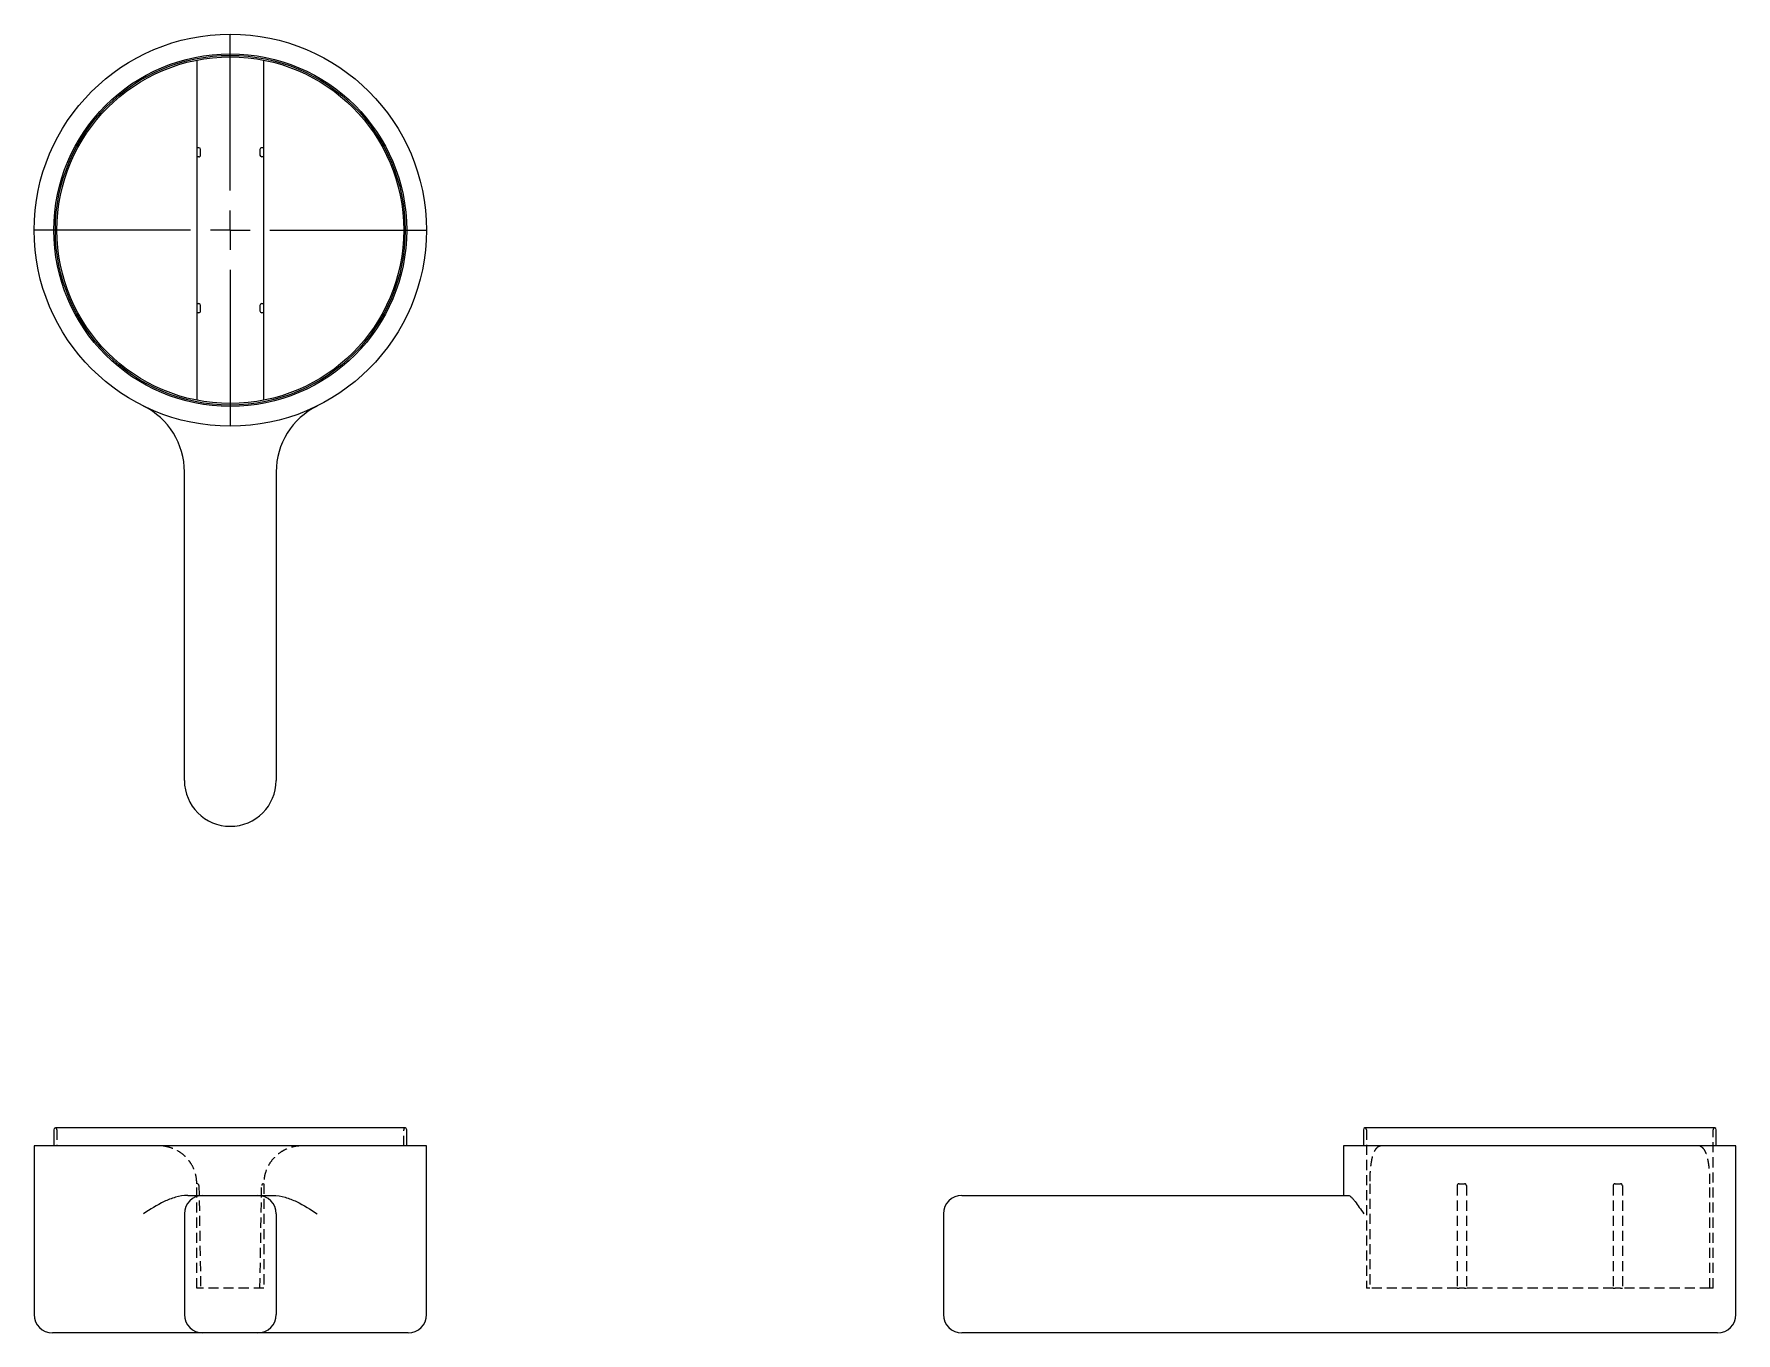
# Model space of a CAD drawing. Header units: millimetres. Extents: x 58 to 273, y 44 to 208.
import ezdxf

# ---------------------------------------------------------------- set-up
doc = ezdxf.new("R2010")
doc.units = ezdxf.units.MM
doc.linetypes.add('HIDDEN', pattern=[1.905, 1.27, -0.635])
doc.layers.add('10', color=7, linetype='Continuous')

# ---------------------------------------------------------------- blocks, each defined once
blk = doc.blocks.new('SW_CENTERMARKSYMBOL_0')
at = {"layer": '10', "color": 0}
for p, q in [((0, 5), (0, 24.76)), ((0, 0), (0, 2.5)), ((-5, 0), (-24.76, 0)), ((0, 0), (-2.5, 0)), ((0, 0), (0, -2.5)), ((0, 0), (2.5, 0)), ((5, 0), (24.76, 0)), ((0, -5), (0, -24.76))]:
    blk.add_line(p, q, dxfattribs=at)

msp = doc.modelspace()

# ---------------------------------------------------------------- linework, layer by layer
at = {"color": 7, "linetype": 'Continuous', "lineweight": 25}
for p, q in [((78.77, 204.71), (78.77, 193.43)), ((87.23, 193.43), (87.23, 204.71)), ((78.77, 193.67), (78.8, 193.67)), ((78.77, 193.43), (78.77, 192.74)), ((78.8, 193.67), (79.03, 193.67)), ((79.26, 192.74), (79.26, 193.43)), ((86.74, 193.43), (86.74, 192.74)), ((86.97, 193.67), (87.2, 193.67)), ((87.2, 193.67), (87.23, 193.67)), ((87.23, 192.74), (87.23, 193.43)), ((78.77, 192.74), (78.77, 173.75)), ((78.8, 192.51), (78.77, 192.51)), ((79.03, 192.51), (78.8, 192.51)), ((87.2, 192.51), (86.97, 192.51)), ((87.23, 192.51), (87.2, 192.51)), ((87.23, 173.75), (87.23, 192.74)), ((78.77, 173.99), (78.8, 173.99)), ((78.8, 173.99), (79.03, 173.99)), ((86.97, 173.99), (87.2, 173.99)), ((87.2, 173.99), (87.23, 173.99)), ((78.77, 173.75), (78.77, 173.06)), ((78.77, 173.06), (78.77, 161.78)), ((78.8, 172.83), (78.77, 172.83)), ((79.03, 172.83), (78.8, 172.83)), ((79.26, 173.06), (79.26, 173.75)), ((86.74, 173.75), (86.74, 173.06)), ((87.2, 172.83), (86.97, 172.83)), ((87.23, 172.83), (87.2, 172.83)), ((87.23, 173.06), (87.23, 173.75)), ((87.23, 161.78), (87.23, 173.06)), ((77.21, 113.79), (77.21, 152.74)), ((88.79, 152.74), (88.79, 113.79)), ((60.74, 69.69), (60.74, 67.66)), ((60.93, 69.96), (83, 69.96)), ((83, 69.96), (105.07, 69.96)), ((105.26, 67.66), (105.26, 69.69)), ((225.98, 69.69), (225.98, 67.66)), ((226.17, 69.96), (270.32, 69.96)), ((270.51, 67.66), (270.51, 69.69)), ((58.25, 67.66), (58.25, 46.36)), ((83, 67.66), (58.25, 67.66)), ((107.75, 67.66), (83, 67.66)), ((107.75, 46.36), (107.75, 67.66)), ((223.49, 67.66), (223.49, 61.41)), ((273, 67.66), (223.49, 67.66)), ((273, 46.36), (273, 67.66)), ((77.64, 61.41), (79.53, 61.41)), ((79.53, 61.41), (86.47, 61.41)), ((86.47, 61.41), (88.36, 61.41)), ((175.32, 61.41), (178.79, 61.41)), ((178.79, 61.41), (217.74, 61.41)), ((217.74, 61.41), (224.08, 61.41)), ((77.21, 59.09), (77.21, 46.36)), ((88.79, 59.09), (88.79, 46.36)), ((173, 59.09), (173, 46.36)), ((73.07, 44.04), (60.56, 44.04)), ((79.53, 44.04), (73.07, 44.04)), ((86.47, 44.04), (79.53, 44.04)), ((92.93, 44.04), (86.47, 44.04)), ((105.44, 44.04), (92.93, 44.04)), ((178.79, 44.04), (175.32, 44.04)), ((217.74, 44.04), (178.79, 44.04)), ((228.12, 44.04), (217.74, 44.04)), ((270.68, 44.04), (228.12, 44.04))]:
    msp.add_line(p, q, dxfattribs=at)
at = {"color": 7, "linetype": 'HIDDEN', "lineweight": 18}
for p, q in [((61.12, 69.69), (61.12, 67.66)), ((104.88, 67.66), (104.88, 69.69)), ((226.37, 69.69), (226.37, 49.71)), ((270.13, 49.71), (270.13, 69.69)), ((78.77, 49.71), (78.77, 62.88)), ((79.04, 62.65), (79.26, 49.71)), ((86.74, 49.71), (86.96, 62.65)), ((87.23, 62.88), (87.23, 49.71)), ((226.78, 62.88), (226.78, 49.71)), ((237.83, 62.65), (237.83, 49.71)), ((238.06, 62.88), (238.75, 62.88)), ((238.99, 62.65), (238.99, 49.71)), ((257.51, 62.65), (257.51, 49.71)), ((257.74, 62.88), (258.43, 62.88)), ((258.67, 62.65), (258.67, 49.71)), ((269.71, 49.71), (269.71, 62.88)), ((87.23, 49.71), (78.77, 49.71)), ((226.78, 49.71), (226.37, 49.71)), ((237.83, 49.71), (226.78, 49.71)), ((237.83, 49.71), (238.06, 49.71)), ((238.75, 49.71), (238.06, 49.71)), ((238.75, 49.71), (238.99, 49.71)), ((257.51, 49.71), (238.99, 49.71)), ((257.51, 49.71), (257.74, 49.71)), ((258.43, 49.71), (257.74, 49.71)), ((258.43, 49.71), (258.67, 49.71)), ((269.71, 49.71), (258.67, 49.71)), ((270.13, 49.71), (269.71, 49.71))]:
    msp.add_line(p, q, dxfattribs=at)
at = {"color": 7, "linetype": 'Continuous', "lineweight": 25}
for radius in [24.75, 22.26, 22.07, 21.88]:
    msp.add_circle((83, 183.25), radius, dxfattribs=at)
for centre, radius, start, end in [((67.95, 152.74), 9.26, 0, 63.7407), ((98.05, 152.74), 9.26, 116.2593, 180), ((83, 113.79), 5.79, 180, 0), ((61.01, 69.69), 0.278, 107.8459, 180), ((104.99, 69.69), 0.278, 0, 72.1541), ((226.26, 69.69), 0.278, 107.8459, 180), ((270.23, 69.69), 0.278, 0, 72.1541), ((79.53, 59.09), 2.32, 90, 180), ((86.47, 59.09), 2.32, 0, 90), ((175.32, 59.09), 2.32, 90, 180), ((60.56, 46.36), 2.32, 180, 270), ((79.53, 46.36), 2.32, 180, 270), ((86.47, 46.36), 2.32, 270, 0), ((105.44, 46.36), 2.32, 270, 0), ((175.32, 46.36), 2.32, 180, 270), ((270.68, 46.36), 2.32, 270, 0)]:
    msp.add_arc(centre, radius, start, end, dxfattribs=at)
at = {"color": 7, "linetype": 'HIDDEN', "lineweight": 18}
for centre, radius, start, end in [((60.84, 69.69), 0.278, 0, 72.1541), ((105.16, 69.69), 0.278, 107.8459, 180), ((226.09, 69.69), 0.278, 0, 72.1541), ((270.4, 69.69), 0.278, 107.8459, 180), ((78.8, 62.65), 0.232, 1, 90), ((87.2, 62.65), 0.232, 90, 179), ((238.06, 62.65), 0.232, 90, 180), ((238.75, 62.65), 0.232, 0, 90), ((257.74, 62.65), 0.232, 90, 180), ((258.43, 62.65), 0.232, 0, 90)]:
    msp.add_arc(centre, radius, start, end, dxfattribs=at)
at = {"color": 7, "linetype": 'Continuous', "lineweight": 25}
for centre, major_axis, start_param, end_param in [((79.03, 193.43), (0.232, 0), 0, 1.570796), ((86.97, 193.43), (0.232, 0), 1.570796, 3.141593), ((79.03, 192.74), (-0.232, 0), 1.570796, 3.141593), ((86.97, 192.74), (-0.232, 0), 0, 1.570796), ((79.03, 173.75), (0.232, 0), 0, 1.570796), ((86.97, 173.75), (0.232, 0), 1.570796, 3.141593), ((79.03, 173.06), (-0.232, 0), 1.570796, 3.141593), ((86.97, 173.06), (-0.232, 0), 0, 1.570796)]:
    msp.add_ellipse(centre, major_axis=major_axis, ratio=0.999848, start_param=start_param, end_param=end_param, dxfattribs=at)
at = {"color": 7, "linetype": 'HIDDEN', "lineweight": 18}
for points, knots in [([(78.77, 62.88), (78.77, 63.21), (78.74, 63.52), (78.61, 64.15), (78.52, 64.46), (78.27, 65.05), (78.11, 65.33), (77.84, 65.72), (77.74, 65.85), (77.54, 66.09), (77.43, 66.21), (77.09, 66.54), (76.84, 66.73), (76.31, 67.07), (76.04, 67.21), (75.47, 67.43), (75.18, 67.52), (74.59, 67.63), (74.29, 67.66), (74, 67.66)], [0, 0, 0, 0, 0.125, 0.125, 0.25, 0.25, 0.375, 0.375, 0.4375, 0.4375, 0.5, 0.5, 0.625, 0.625, 0.75, 0.75, 0.875, 0.875, 1, 1, 1, 1]), ([(92, 67.66), (91.71, 67.66), (91.41, 67.63), (90.83, 67.52), (90.53, 67.44), (89.96, 67.21), (89.69, 67.07), (89.17, 66.74), (88.92, 66.54), (88.46, 66.1), (88.26, 65.86), (87.89, 65.34), (87.74, 65.05), (87.49, 64.47), (87.39, 64.16), (87.26, 63.53), (87.23, 63.21), (87.23, 62.88)], [0, 0, 0, 0, 0.125, 0.125, 0.25, 0.25, 0.375, 0.375, 0.5, 0.5, 0.625, 0.625, 0.75, 0.75, 0.875, 0.875, 1, 1, 1, 1]), ([(228.3, 67.66), (228.17, 67.66), (228.05, 67.63), (227.81, 67.52), (227.7, 67.44), (227.5, 67.21), (227.41, 67.07), (227.25, 66.74), (227.18, 66.54), (227.06, 66.1), (227.01, 65.86), (226.92, 65.34), (226.89, 65.05), (226.83, 64.47), (226.81, 64.16), (226.79, 63.53), (226.78, 63.21), (226.78, 62.88)], [0, 0, 0, 0, 0.125, 0.125, 0.25, 0.25, 0.375, 0.375, 0.5, 0.5, 0.625, 0.625, 0.75, 0.75, 0.875, 0.875, 1, 1, 1, 1]), ([(269.71, 62.88), (269.71, 63.21), (269.71, 63.52), (269.68, 64.15), (269.66, 64.46), (269.61, 65.05), (269.57, 65.33), (269.51, 65.72), (269.48, 65.85), (269.43, 66.09), (269.4, 66.21), (269.31, 66.54), (269.24, 66.73), (269.08, 67.07), (268.99, 67.21), (268.79, 67.43), (268.68, 67.52), (268.45, 67.63), (268.32, 67.66), (268.19, 67.66)], [0, 0, 0, 0, 0.125, 0.125, 0.25, 0.25, 0.375, 0.375, 0.4375, 0.4375, 0.5, 0.5, 0.625, 0.625, 0.75, 0.75, 0.875, 0.875, 1, 1, 1, 1])]:
    msp.add_open_spline(points, degree=3, knots=knots, dxfattribs=at)
at = {"color": 7, "linetype": 'Continuous', "lineweight": 25}
for points in [[(77.64, 61.41), (77.1, 61.41), (76.59, 61.32), (75.84, 61.1), (75.59, 61.02), (75.11, 60.83), (74.88, 60.73), (73.73, 60.18), (72.88, 59.63), (72.05, 59.09)], [(88.36, 61.41), (88.9, 61.41), (89.41, 61.32), (90.16, 61.1), (90.41, 61.02), (90.89, 60.83), (91.12, 60.73), (92.27, 60.18), (93.12, 59.63), (93.95, 59.09)], [(224.08, 61.41), (224.2, 61.41), (224.33, 61.32), (224.55, 61.1), (224.63, 61.02), (224.78, 60.83), (224.86, 60.73), (225.27, 60.18), (225.64, 59.63), (226.05, 59.09)]]:
    msp.add_open_spline(points, degree=3, knots=[0, 0, 0, 0, 0.25, 0.25, 0.375, 0.375, 0.5, 0.5, 1, 1, 1, 1], dxfattribs=at)

# ---------------------------------------------------------------- block references
at = {"layer": '10'}
msp.add_blockref('SW_CENTERMARKSYMBOL_0', (83, 183.25), dxfattribs=at)

doc.saveas('drawing.dxf')
